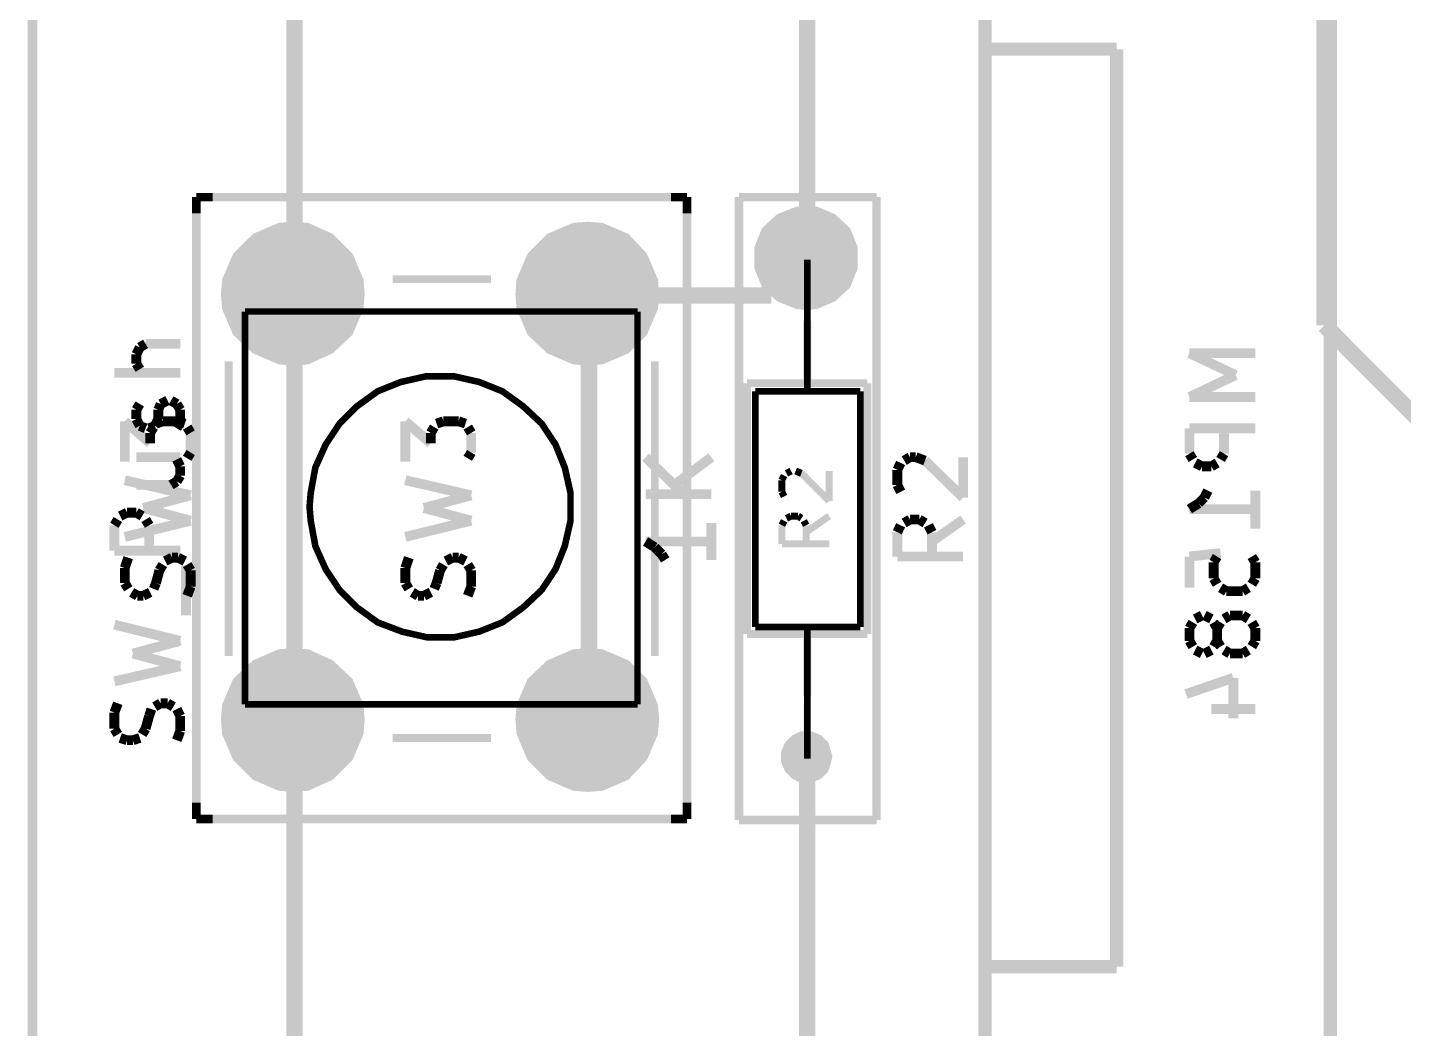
# Model space of a CAD drawing. Header units: millimetres. Extents: x 10 to 287, y 10 to 200.
# Drawn here: x 67.04 to 88.06, y 96.67 to 111.95 of the extents above; entities that cross this region are included whole.
import ezdxf

# ---------------------------------------------------------------- set-up
doc = ezdxf.new("R2010")
doc.units = ezdxf.units.MM
doc.layers.add('H', color=7, linetype='Continuous')
doc.layers.add('P', color=7, linetype='Continuous')

msp = doc.modelspace()

# ---------------------------------------------------------------- hatches: boundary and pattern name
at = {"layer": 'H', "linetype": 'Continuous'}
for points in [[(78.952, 107.703), (78.793, 107.703), (78.528, 107.827), (78.334, 108.021), (78.228, 108.285), (78.211, 108.426), (78.228, 108.585), (78.334, 108.832), (78.528, 109.044), (78.793, 109.149), (78.952, 109.167), (79.093, 109.149), (79.357, 109.044), (79.551, 108.832), (79.657, 108.585), (79.675, 108.426), (79.657, 108.285), (79.551, 108.021), (79.357, 107.827), (79.093, 107.703), (78.952, 107.703)], [(78.952, 107.703), (78.793, 107.703), (78.528, 107.827), (78.334, 108.021), (78.228, 108.285), (78.211, 108.426), (78.228, 108.585), (78.334, 108.832), (78.528, 109.044), (78.793, 109.149), (78.952, 109.167), (79.093, 109.149), (79.357, 109.044), (79.551, 108.832), (79.657, 108.585), (79.675, 108.426), (79.657, 108.285), (79.551, 108.021), (79.357, 107.827), (79.093, 107.703), (78.952, 107.703)], [(71.102, 106.839), (70.891, 106.856), (70.52, 107.015), (70.238, 107.297), (70.097, 107.668), (70.079, 107.879), (70.097, 108.091), (70.238, 108.462), (70.52, 108.726), (70.891, 108.885), (71.102, 108.903), (71.314, 108.885), (71.684, 108.726), (71.967, 108.462), (72.125, 108.091), (72.125, 107.879), (72.125, 107.668), (71.967, 107.297), (71.684, 107.015), (71.314, 106.856), (71.102, 106.839)], [(71.102, 106.839), (70.891, 106.856), (70.52, 107.015), (70.238, 107.297), (70.097, 107.668), (70.079, 107.879), (70.097, 108.091), (70.238, 108.462), (70.52, 108.726), (70.891, 108.885), (71.102, 108.903), (71.314, 108.885), (71.684, 108.726), (71.967, 108.462), (72.125, 108.091), (72.125, 107.879), (72.125, 107.668), (71.967, 107.297), (71.684, 107.015), (71.314, 106.856), (71.102, 106.839)], [(75.6, 106.839), (75.389, 106.856), (75.018, 107.015), (74.754, 107.297), (74.595, 107.668), (74.577, 107.879), (74.595, 108.091), (74.754, 108.462), (75.018, 108.726), (75.389, 108.885), (75.6, 108.903), (75.812, 108.885), (76.182, 108.726), (76.465, 108.462), (76.623, 108.091), (76.623, 107.879), (76.623, 107.668), (76.465, 107.297), (76.182, 107.015), (75.812, 106.856), (75.6, 106.839)], [(75.6, 106.839), (75.389, 106.856), (75.018, 107.015), (74.754, 107.297), (74.595, 107.668), (74.577, 107.879), (74.595, 108.091), (74.754, 108.462), (75.018, 108.726), (75.389, 108.885), (75.6, 108.903), (75.812, 108.885), (76.182, 108.726), (76.465, 108.462), (76.623, 108.091), (76.623, 107.879), (76.623, 107.668), (76.465, 107.297), (76.182, 107.015), (75.812, 106.856), (75.6, 106.839)], [(78.952, 108.109), (78.881, 108.109), (78.758, 108.162), (78.669, 108.25), (78.617, 108.373), (78.617, 108.426), (78.617, 108.497), (78.669, 108.62), (78.758, 108.708), (78.881, 108.744), (78.952, 108.761), (79.005, 108.744), (79.128, 108.708), (79.216, 108.62), (79.269, 108.497), (79.269, 108.426), (79.269, 108.373), (79.216, 108.25), (79.128, 108.162), (79.005, 108.109), (78.952, 108.109)], [(78.952, 108.109), (78.881, 108.109), (78.758, 108.162), (78.669, 108.25), (78.617, 108.373), (78.617, 108.426), (78.617, 108.497), (78.669, 108.62), (78.758, 108.708), (78.881, 108.744), (78.952, 108.761), (79.005, 108.744), (79.128, 108.708), (79.216, 108.62), (79.269, 108.497), (79.269, 108.426), (79.269, 108.373), (79.216, 108.25), (79.128, 108.162), (79.005, 108.109), (78.952, 108.109)], [(71.102, 107.35), (70.997, 107.35), (70.803, 107.438), (70.661, 107.58), (70.591, 107.774), (70.573, 107.879), (70.591, 107.985), (70.661, 108.179), (70.803, 108.32), (70.997, 108.391), (71.102, 108.409), (71.208, 108.391), (71.402, 108.32), (71.543, 108.179), (71.632, 107.985), (71.632, 107.879), (71.632, 107.774), (71.543, 107.58), (71.402, 107.438), (71.208, 107.35), (71.102, 107.35)], [(71.102, 107.35), (70.997, 107.35), (70.803, 107.438), (70.661, 107.58), (70.591, 107.774), (70.573, 107.879), (70.591, 107.985), (70.661, 108.179), (70.803, 108.32), (70.997, 108.391), (71.102, 108.409), (71.208, 108.391), (71.402, 108.32), (71.543, 108.179), (71.632, 107.985), (71.632, 107.879), (71.632, 107.774), (71.543, 107.58), (71.402, 107.438), (71.208, 107.35), (71.102, 107.35)], [(75.6, 107.35), (75.494, 107.35), (75.3, 107.438), (75.159, 107.58), (75.089, 107.774), (75.071, 107.879), (75.089, 107.985), (75.159, 108.179), (75.3, 108.32), (75.494, 108.391), (75.6, 108.409), (75.706, 108.391), (75.9, 108.32), (76.041, 108.179), (76.129, 107.985), (76.129, 107.879), (76.129, 107.774), (76.041, 107.58), (75.9, 107.438), (75.706, 107.35), (75.6, 107.35)], [(75.6, 107.35), (75.494, 107.35), (75.3, 107.438), (75.159, 107.58), (75.089, 107.774), (75.071, 107.879), (75.089, 107.985), (75.159, 108.179), (75.3, 108.32), (75.494, 108.391), (75.6, 108.409), (75.706, 108.391), (75.9, 108.32), (76.041, 108.179), (76.129, 107.985), (76.129, 107.879), (76.129, 107.774), (76.041, 107.58), (75.9, 107.438), (75.706, 107.35), (75.6, 107.35)], [(71.102, 100.348), (70.891, 100.365), (70.52, 100.524), (70.238, 100.806), (70.097, 101.159), (70.079, 101.371), (70.097, 101.582), (70.238, 101.953), (70.52, 102.235), (70.891, 102.394), (71.102, 102.411), (71.314, 102.394), (71.684, 102.235), (71.967, 101.953), (72.125, 101.582), (72.125, 101.371), (72.125, 101.159), (71.967, 100.806), (71.684, 100.524), (71.314, 100.365), (71.102, 100.348)], [(71.102, 100.348), (70.891, 100.365), (70.52, 100.524), (70.238, 100.806), (70.097, 101.159), (70.079, 101.371), (70.097, 101.582), (70.238, 101.953), (70.52, 102.235), (70.891, 102.394), (71.102, 102.411), (71.314, 102.394), (71.684, 102.235), (71.967, 101.953), (72.125, 101.582), (72.125, 101.371), (72.125, 101.159), (71.967, 100.806), (71.684, 100.524), (71.314, 100.365), (71.102, 100.348)], [(75.6, 100.348), (75.389, 100.365), (75.018, 100.524), (74.754, 100.806), (74.595, 101.159), (74.577, 101.371), (74.595, 101.582), (74.754, 101.953), (75.018, 102.235), (75.389, 102.394), (75.6, 102.411), (75.812, 102.394), (76.182, 102.235), (76.465, 101.953), (76.623, 101.582), (76.623, 101.371), (76.623, 101.159), (76.465, 100.806), (76.182, 100.524), (75.812, 100.365), (75.6, 100.348)], [(75.6, 100.348), (75.389, 100.365), (75.018, 100.524), (74.754, 100.806), (74.595, 101.159), (74.577, 101.371), (74.595, 101.582), (74.754, 101.953), (75.018, 102.235), (75.389, 102.394), (75.6, 102.411), (75.812, 102.394), (76.182, 102.235), (76.465, 101.953), (76.623, 101.582), (76.623, 101.371), (76.623, 101.159), (76.465, 100.806), (76.182, 100.524), (75.812, 100.365), (75.6, 100.348)], [(71.102, 100.842), (70.997, 100.859), (70.803, 100.93), (70.661, 101.088), (70.591, 101.265), (70.573, 101.371), (70.591, 101.494), (70.661, 101.671), (70.803, 101.812), (70.997, 101.9), (71.102, 101.9), (71.208, 101.9), (71.402, 101.812), (71.543, 101.671), (71.632, 101.494), (71.632, 101.371), (71.632, 101.265), (71.543, 101.088), (71.402, 100.93), (71.208, 100.859), (71.102, 100.842)], [(71.102, 100.842), (70.997, 100.859), (70.803, 100.93), (70.661, 101.088), (70.591, 101.265), (70.573, 101.371), (70.591, 101.494), (70.661, 101.671), (70.803, 101.812), (70.997, 101.9), (71.102, 101.9), (71.208, 101.9), (71.402, 101.812), (71.543, 101.671), (71.632, 101.494), (71.632, 101.371), (71.632, 101.265), (71.543, 101.088), (71.402, 100.93), (71.208, 100.859), (71.102, 100.842)], [(75.6, 100.842), (75.494, 100.859), (75.3, 100.93), (75.159, 101.088), (75.089, 101.265), (75.071, 101.371), (75.089, 101.494), (75.159, 101.671), (75.3, 101.812), (75.494, 101.9), (75.6, 101.9), (75.706, 101.9), (75.9, 101.812), (76.041, 101.671), (76.129, 101.494), (76.129, 101.371), (76.129, 101.265), (76.041, 101.088), (75.9, 100.93), (75.706, 100.859), (75.6, 100.842)], [(75.6, 100.842), (75.494, 100.859), (75.3, 100.93), (75.159, 101.088), (75.089, 101.265), (75.071, 101.371), (75.089, 101.494), (75.159, 101.671), (75.3, 101.812), (75.494, 101.9), (75.6, 101.9), (75.706, 101.9), (75.9, 101.812), (76.041, 101.671), (76.129, 101.494), (76.129, 101.371), (76.129, 101.265), (76.041, 101.088), (75.9, 100.93), (75.706, 100.859), (75.6, 100.842)], [(78.952, 100.489), (78.881, 100.489), (78.758, 100.542), (78.669, 100.63), (78.617, 100.736), (78.617, 100.806), (78.617, 100.877), (78.669, 101), (78.758, 101.088), (78.881, 101.141), (78.952, 101.141), (79.005, 101.141), (79.128, 101.088), (79.216, 101), (79.269, 100.877), (79.269, 100.806), (79.269, 100.736), (79.216, 100.63), (79.128, 100.542), (79.005, 100.489), (78.952, 100.489)], [(78.952, 100.489), (78.881, 100.489), (78.758, 100.542), (78.669, 100.63), (78.617, 100.736), (78.617, 100.806), (78.617, 100.877), (78.669, 101), (78.758, 101.088), (78.881, 101.141), (78.952, 101.141), (79.005, 101.141), (79.128, 101.088), (79.216, 101), (79.269, 100.877), (79.269, 100.806), (79.269, 100.736), (79.216, 100.63), (79.128, 100.542), (79.005, 100.489), (78.952, 100.489)]]:
    msp.add_hatch(color=256, dxfattribs=at).paths.add_polyline_path(points)

# ---------------------------------------------------------------- linework, layer by layer
at = {"layer": 'P'}
for points, const_width in [([(67.116, 79.269), (67.116, 129.946)], 0.15), ([(67.116, 79.269), (67.116, 129.946)], 0.15), ([(86.854, 120.65), (86.854, 107.403)], 0.25), ([(86.854, 120.65), (86.854, 107.403)], 0.25), ([(71.12, 119.451), (71.12, 107.862)], 0.25), ([(71.12, 119.451), (71.12, 107.862)], 0.25), ([(78.952, 118.886), (78.952, 108.409)], 0.25), ([(78.952, 118.886), (78.952, 108.409)], 0.25), ([(81.668, 118.269), (81.668, 90.964)], 0.2), ([(81.668, 118.269), (81.668, 111.619)], 0.2), ([(81.668, 118.269), (81.668, 90.964)], 0.2), ([(81.668, 118.269), (81.668, 111.619)], 0.2), ([(86.942, 114.9), (86.942, 92.798)], 0.2), ([(86.942, 114.9), (86.942, 92.798)], 0.2), ([(86.942, 114.9), (86.942, 92.798)], 0.2), ([(86.942, 114.9), (86.942, 92.798)], 0.2), ([(86.942, 114.9), (86.942, 92.798)], 0.2), ([(86.942, 114.9), (86.942, 92.798)], 0.2), ([(81.668, 111.619), (83.679, 111.619)], 0.2), ([(81.668, 111.619), (83.679, 111.619)], 0.2), ([(83.679, 111.619), (83.679, 97.614)], 0.2), ([(83.679, 111.619), (83.679, 97.614)], 0.2), ([(69.621, 109.361), (69.621, 109.114)], 0.132), ([(69.868, 109.361), (69.621, 109.361)], 0.132), ([(69.621, 109.361), (69.621, 109.114)], 0.132), ([(69.868, 109.361), (69.621, 109.361)], 0.132), ([(69.868, 109.361), (76.87, 109.361)], 0.132), ([(69.868, 109.361), (76.87, 109.361)], 0.132), ([(76.87, 109.361), (77.117, 109.361)], 0.132), ([(76.87, 109.361), (77.117, 109.361)], 0.132), ([(77.117, 109.361), (77.117, 109.114)], 0.132), ([(77.117, 109.361), (77.117, 109.114)], 0.132), ([(77.911, 109.361), (77.911, 99.854)], 0.132), ([(80.01, 109.361), (77.911, 109.361)], 0.132), ([(77.911, 109.361), (77.911, 99.854)], 0.132), ([(80.01, 109.361), (77.911, 109.361)], 0.132), ([(80.01, 99.854), (80.01, 109.361)], 0.132), ([(80.01, 99.854), (80.01, 109.361)], 0.132), ([(69.621, 100.118), (69.621, 109.114)], 0.132), ([(69.621, 100.118), (69.621, 109.114)], 0.132), ([(77.117, 109.114), (77.117, 100.118)], 0.132), ([(77.117, 109.114), (77.117, 100.118)], 0.132), ([(79.657, 108.444), (79.657, 108.585), (79.551, 108.85), (79.34, 109.044), (79.093, 109.149), (78.934, 109.167), (78.793, 109.149), (78.528, 109.044), (78.317, 108.85), (78.211, 108.585), (78.211, 108.444), (78.211, 108.285), (78.317, 108.021), (78.528, 107.827), (78.793, 107.721), (78.934, 107.703), (79.093, 107.721), (79.34, 107.827), (79.551, 108.021), (79.657, 108.285), (79.657, 108.444), (79.657, 108.444)], 0.132), ([(79.657, 108.444), (79.657, 108.585), (79.551, 108.85), (79.34, 109.044), (79.093, 109.149), (78.934, 109.167), (78.793, 109.149), (78.528, 109.044), (78.317, 108.85), (78.211, 108.585), (78.211, 108.444), (78.211, 108.285), (78.317, 108.021), (78.528, 107.827), (78.793, 107.721), (78.934, 107.703), (79.093, 107.721), (79.34, 107.827), (79.551, 108.021), (79.657, 108.285), (79.657, 108.444), (79.657, 108.444)], 0.132), ([(72.125, 107.879), (72.108, 108.091), (71.949, 108.462), (71.667, 108.744), (71.314, 108.903), (71.102, 108.92), (70.891, 108.903), (70.52, 108.744), (70.238, 108.462), (70.079, 108.091), (70.062, 107.879), (70.079, 107.668), (70.238, 107.297), (70.52, 107.033), (70.891, 106.874), (71.102, 106.856), (71.314, 106.874), (71.667, 107.033), (71.949, 107.297), (72.108, 107.668), (72.125, 107.879), (72.125, 107.879)], 0.132), ([(72.125, 107.879), (72.108, 108.091), (71.949, 108.462), (71.667, 108.744), (71.314, 108.903), (71.102, 108.92), (70.891, 108.903), (70.52, 108.744), (70.238, 108.462), (70.079, 108.091), (70.062, 107.879), (70.079, 107.668), (70.238, 107.297), (70.52, 107.033), (70.891, 106.874), (71.102, 106.856), (71.314, 106.874), (71.667, 107.033), (71.949, 107.297), (72.108, 107.668), (72.125, 107.879), (72.125, 107.879)], 0.132), ([(76.623, 107.879), (76.606, 108.091), (76.447, 108.462), (76.182, 108.744), (75.812, 108.903), (75.6, 108.92), (75.389, 108.903), (75.018, 108.744), (74.736, 108.462), (74.577, 108.091), (74.56, 107.879), (74.577, 107.668), (74.736, 107.297), (75.018, 107.033), (75.389, 106.874), (75.6, 106.856), (75.812, 106.874), (76.182, 107.033), (76.447, 107.297), (76.606, 107.668), (76.623, 107.879), (76.623, 107.879)], 0.132), ([(76.623, 107.879), (76.606, 108.091), (76.447, 108.462), (76.182, 108.744), (75.812, 108.903), (75.6, 108.92), (75.389, 108.903), (75.018, 108.744), (74.736, 108.462), (74.577, 108.091), (74.56, 107.879), (74.577, 107.668), (74.736, 107.297), (75.018, 107.033), (75.389, 106.874), (75.6, 106.856), (75.812, 106.874), (76.182, 107.033), (76.447, 107.297), (76.606, 107.668), (76.623, 107.879), (76.623, 107.879)], 0.132), ([(79.269, 108.444), (79.216, 108.62), (79.128, 108.708), (79.005, 108.761), (78.863, 108.761), (78.758, 108.708), (78.669, 108.62), (78.617, 108.497), (78.617, 108.373), (78.669, 108.25), (78.758, 108.162), (78.863, 108.109), (79.005, 108.109), (79.128, 108.162), (79.216, 108.25), (79.252, 108.373), (79.269, 108.444), (79.269, 108.444)], 0.132), ([(79.269, 108.444), (79.216, 108.62), (79.128, 108.708), (79.005, 108.761), (78.863, 108.761), (78.758, 108.708), (78.669, 108.62), (78.617, 108.497), (78.617, 108.373), (78.669, 108.25), (78.758, 108.162), (78.863, 108.109), (79.005, 108.109), (79.128, 108.162), (79.216, 108.25), (79.252, 108.373), (79.269, 108.444), (79.269, 108.444)], 0.132), ([(71.632, 107.879), (71.614, 107.985), (71.543, 108.179), (71.402, 108.32), (71.208, 108.409), (71.102, 108.409), (70.979, 108.409), (70.803, 108.32), (70.661, 108.179), (70.573, 107.985), (70.573, 107.879), (70.573, 107.774), (70.661, 107.58), (70.803, 107.438), (70.979, 107.368), (71.102, 107.35), (71.208, 107.368), (71.402, 107.438), (71.543, 107.58), (71.614, 107.774), (71.632, 107.879), (71.632, 107.879)], 0.132), ([(71.632, 107.879), (71.614, 107.985), (71.543, 108.179), (71.402, 108.32), (71.208, 108.409), (71.102, 108.409), (70.979, 108.409), (70.803, 108.32), (70.661, 108.179), (70.573, 107.985), (70.573, 107.879), (70.573, 107.774), (70.661, 107.58), (70.803, 107.438), (70.979, 107.368), (71.102, 107.35), (71.208, 107.368), (71.402, 107.438), (71.543, 107.58), (71.614, 107.774), (71.632, 107.879), (71.632, 107.879)], 0.132), ([(76.129, 107.879), (76.112, 107.985), (76.041, 108.179), (75.9, 108.32), (75.706, 108.409), (75.6, 108.409), (75.494, 108.409), (75.3, 108.32), (75.159, 108.179), (75.071, 107.985), (75.071, 107.879), (75.071, 107.774), (75.159, 107.58), (75.3, 107.438), (75.494, 107.368), (75.6, 107.35), (75.706, 107.368), (75.9, 107.438), (76.041, 107.58), (76.112, 107.774), (76.129, 107.879), (76.129, 107.879)], 0.132), ([(76.129, 107.879), (76.112, 107.985), (76.041, 108.179), (75.9, 108.32), (75.706, 108.409), (75.6, 108.409), (75.494, 108.409), (75.3, 108.32), (75.159, 108.179), (75.071, 107.985), (75.071, 107.879), (75.071, 107.774), (75.159, 107.58), (75.3, 107.438), (75.494, 107.368), (75.6, 107.35), (75.706, 107.368), (75.9, 107.438), (76.041, 107.58), (76.112, 107.774), (76.129, 107.879), (76.129, 107.879)], 0.132), ([(78.405, 107.862), (78.952, 108.409)], 0.25), ([(78.405, 107.862), (78.952, 108.409)], 0.25), ([(78.952, 108.409), (78.952, 106.398)], 0.1), ([(78.952, 108.409), (78.952, 106.398)], 0.1), ([(74.119, 108.109), (72.619, 108.109)], 0.12), ([(74.119, 108.109), (72.619, 108.109)], 0.12), ([(71.12, 107.862), (71.12, 101.371)], 0.25), ([(71.12, 107.862), (71.12, 101.371)], 0.25), ([(75.618, 102.782), (75.618, 107.862)], 0.25), ([(75.618, 107.862), (78.405, 107.862)], 0.25), ([(75.618, 102.782), (75.618, 107.862)], 0.25), ([(75.618, 107.862), (78.405, 107.862)], 0.25), ([(70.362, 107.615), (76.359, 107.615)], 0.1), ([(70.362, 101.618), (70.362, 107.615)], 0.1), ([(70.362, 107.615), (76.359, 107.615)], 0.1), ([(70.362, 101.618), (70.362, 107.615)], 0.1), ([(76.359, 107.615), (76.359, 104.616)], 0.1), ([(76.359, 107.615), (76.359, 104.616)], 0.1), ([(78.952, 107.474), (78.952, 106.521)], 0.12), ([(78.952, 107.474), (78.952, 106.521)], 0.12), ([(86.854, 107.403), (96.89, 97.367)], 0.25), ([(86.854, 107.403), (96.89, 97.367)], 0.25), ([(68.756, 107.068), (68.703, 106.962)], 0.15), ([(68.756, 107.068), (68.703, 106.962)], 0.15), ([(68.703, 106.962), (68.703, 106.821)], 0.15), ([(68.703, 106.962), (68.703, 106.821)], 0.15), ([(68.845, 107.121), (68.756, 107.068)], 0.15), ([(68.845, 107.121), (68.756, 107.068)], 0.15), ([(69.374, 107.121), (68.845, 107.121)], 0.15), ([(69.374, 107.121), (68.845, 107.121)], 0.15), ([(85.796, 106.98), (84.79, 106.98)], 0.15), ([(84.79, 106.98), (85.496, 106.645)], 0.15), ([(85.796, 106.98), (84.79, 106.98)], 0.15), ([(84.79, 106.98), (85.496, 106.645)], 0.15), ([(68.703, 106.821), (68.756, 106.733)], 0.15), ([(68.703, 106.821), (68.756, 106.733)], 0.15), ([(70.115, 106.856), (70.115, 102.358)], 0.12), ([(70.115, 106.856), (70.115, 102.358)], 0.12), ([(76.623, 102.358), (76.623, 106.856)], 0.12), ([(76.623, 102.358), (76.623, 106.856)], 0.12), ([(69.374, 106.68), (68.368, 106.68)], 0.15), ([(69.374, 106.68), (68.368, 106.68)], 0.15), ([(75.336, 104.634), (75.336, 104.846), (75.248, 105.234), (75.106, 105.586), (74.895, 105.904), (74.613, 106.168), (74.295, 106.398), (73.942, 106.539), (73.554, 106.627), (73.343, 106.627), (73.131, 106.627), (72.743, 106.539), (72.39, 106.398), (72.073, 106.168), (71.808, 105.904), (71.596, 105.586), (71.438, 105.234), (71.367, 104.846), (71.349, 104.634), (71.367, 104.422), (71.438, 104.034), (71.596, 103.681), (71.808, 103.364), (72.073, 103.099), (72.39, 102.87), (72.76, 102.729), (73.148, 102.641), (73.343, 102.641), (73.554, 102.641), (73.942, 102.729), (74.295, 102.87), (74.613, 103.099), (74.895, 103.364), (75.106, 103.681), (75.248, 104.034), (75.336, 104.422), (75.336, 104.634), (75.336, 104.634)], 0.1), ([(75.336, 104.634), (75.336, 104.846), (75.248, 105.234), (75.106, 105.586), (74.895, 105.904), (74.613, 106.168), (74.295, 106.398), (73.942, 106.539), (73.554, 106.627), (73.343, 106.627), (73.131, 106.627), (72.743, 106.539), (72.39, 106.398), (72.073, 106.168), (71.808, 105.904), (71.596, 105.586), (71.438, 105.234), (71.367, 104.846), (71.349, 104.634), (71.367, 104.422), (71.438, 104.034), (71.596, 103.681), (71.808, 103.364), (72.073, 103.099), (72.39, 102.87), (72.76, 102.729), (73.148, 102.641), (73.343, 102.641), (73.554, 102.641), (73.942, 102.729), (74.295, 102.87), (74.613, 103.099), (74.895, 103.364), (75.106, 103.681), (75.248, 104.034), (75.336, 104.422), (75.336, 104.634), (75.336, 104.634)], 0.1), ([(78.034, 106.521), (78.034, 102.694)], 0.12), ([(79.869, 106.521), (78.034, 106.521)], 0.12), ([(78.034, 106.521), (78.034, 102.694)], 0.12), ([(79.869, 106.521), (78.034, 106.521)], 0.12), ([(79.869, 102.694), (79.869, 106.521)], 0.12), ([(79.869, 102.694), (79.869, 106.521)], 0.12), ([(85.496, 106.645), (84.79, 106.31)], 0.15), ([(85.496, 106.645), (84.79, 106.31)], 0.15), ([(78.158, 106.398), (78.158, 102.799)], 0.1), ([(79.763, 106.398), (78.158, 106.398)], 0.1), ([(78.158, 106.398), (78.158, 102.799)], 0.1), ([(79.763, 106.398), (78.158, 106.398)], 0.1), ([(79.763, 102.799), (79.763, 106.398)], 0.1), ([(79.763, 102.799), (79.763, 106.398)], 0.1), ([(84.79, 106.31), (85.796, 106.31)], 0.15), ([(84.79, 106.31), (85.796, 106.31)], 0.15), ([(68.703, 106.116), (68.756, 106.204)], 0.15), ([(68.703, 106.116), (68.756, 106.204)], 0.15), ([(68.703, 105.974), (68.703, 106.116)], 0.15), ([(68.703, 105.974), (68.703, 106.116)], 0.15), ([(69.074, 106.204), (69.039, 106.116)], 0.15), ([(69.074, 106.204), (69.039, 106.116)], 0.15), ([(69.039, 106.116), (69.039, 105.974)], 0.15), ([(69.039, 106.116), (69.039, 105.974)], 0.15), ([(69.18, 106.257), (69.074, 106.204)], 0.15), ([(69.18, 106.257), (69.074, 106.204)], 0.15), ([(69.321, 106.204), (69.233, 106.257)], 0.15), ([(69.321, 106.204), (69.233, 106.257)], 0.15), ([(69.374, 106.116), (69.321, 106.204)], 0.15), ([(69.374, 106.116), (69.321, 106.204)], 0.15), ([(69.374, 105.922), (69.374, 106.116)], 0.15), ([(69.374, 105.922), (69.374, 106.116)], 0.15), ([(68.527, 105.322), (68.527, 105.939)], 0.15), ([(68.527, 105.939), (68.915, 105.604)], 0.15), ([(68.527, 105.322), (68.527, 105.939)], 0.15), ([(68.527, 105.939), (68.915, 105.604)], 0.15), ([(68.756, 105.869), (68.703, 105.974)], 0.15), ([(68.756, 105.869), (68.703, 105.974)], 0.15), ([(68.845, 105.833), (68.756, 105.869)], 0.15), ([(68.845, 105.833), (68.756, 105.869)], 0.15), ([(68.986, 105.869), (68.898, 105.833)], 0.15), ([(68.986, 105.869), (68.898, 105.833)], 0.15), ([(69.039, 105.974), (68.986, 105.869)], 0.15), ([(69.039, 105.974), (68.986, 105.869)], 0.15), ([(69.003, 105.904), (69.109, 105.939)], 0.15), ([(69.003, 105.904), (69.109, 105.939)], 0.15), ([(69.109, 105.939), (69.338, 105.939)], 0.15), ([(69.109, 105.939), (69.338, 105.939)], 0.15), ([(69.321, 105.833), (69.374, 105.922)], 0.15), ([(69.321, 105.833), (69.374, 105.922)], 0.15), ([(69.338, 105.939), (69.444, 105.904)], 0.15), ([(69.338, 105.939), (69.444, 105.904)], 0.15), ([(72.813, 105.322), (72.813, 105.939)], 0.15), ([(72.813, 105.939), (73.201, 105.604)], 0.15), ([(72.813, 105.322), (72.813, 105.939)], 0.15), ([(72.813, 105.939), (73.201, 105.604)], 0.15), ([(73.29, 105.904), (73.395, 105.939)], 0.15), ([(73.29, 105.904), (73.395, 105.939)], 0.15), ([(73.395, 105.939), (73.625, 105.939)], 0.15), ([(73.395, 105.939), (73.625, 105.939)], 0.15), ([(73.625, 105.939), (73.731, 105.904)], 0.15), ([(73.625, 105.939), (73.731, 105.904)], 0.15), ([(68.915, 105.763), (68.968, 105.851)], 0.15), ([(68.915, 105.763), (68.968, 105.851)], 0.15), ([(68.915, 105.604), (68.915, 105.763)], 0.15), ([(68.915, 105.604), (68.915, 105.763)], 0.15), ([(69.48, 105.851), (69.533, 105.763)], 0.15), ([(69.48, 105.851), (69.533, 105.763)], 0.15), ([(69.533, 105.763), (69.533, 105.463)], 0.15), ([(69.533, 105.763), (69.533, 105.463)], 0.15), ([(73.201, 105.763), (73.254, 105.851)], 0.15), ([(73.201, 105.763), (73.254, 105.851)], 0.15), ([(73.201, 105.604), (73.201, 105.763)], 0.15), ([(73.201, 105.604), (73.201, 105.763)], 0.15), ([(73.766, 105.851), (73.819, 105.763)], 0.15), ([(73.766, 105.851), (73.819, 105.763)], 0.15), ([(73.819, 105.763), (73.819, 105.463)], 0.15), ([(73.819, 105.763), (73.819, 105.463)], 0.15), ([(85.796, 105.833), (84.79, 105.833)], 0.15), ([(84.79, 105.833), (84.79, 105.445)], 0.15), ([(85.796, 105.833), (84.79, 105.833)], 0.15), ([(84.79, 105.833), (84.79, 105.445)], 0.15), ([(85.319, 105.445), (85.319, 105.833)], 0.15), ([(85.319, 105.445), (85.319, 105.833)], 0.15), ([(69.533, 105.463), (69.48, 105.375)], 0.15), ([(69.533, 105.463), (69.48, 105.375)], 0.15), ([(73.819, 105.463), (73.766, 105.375)], 0.15), ([(73.819, 105.463), (73.766, 105.375)], 0.15), ([(84.79, 105.445), (84.843, 105.357)], 0.15), ([(84.79, 105.445), (84.843, 105.357)], 0.15), ([(85.266, 105.357), (85.319, 105.445)], 0.15), ([(85.266, 105.357), (85.319, 105.445)], 0.15), ([(68.703, 105.392), (69.374, 105.392)], 0.15), ([(68.703, 105.392), (69.374, 105.392)], 0.15), ([(69.374, 105.251), (69.321, 105.357)], 0.15), ([(69.374, 105.251), (69.321, 105.357)], 0.15), ([(69.374, 105.11), (69.374, 105.251)], 0.15), ([(69.374, 105.11), (69.374, 105.251)], 0.15), ([(76.482, 105.392), (77.064, 104.828)], 0.15), ([(76.482, 105.392), (77.064, 104.828)], 0.15), ([(77.488, 105.392), (76.923, 104.969)], 0.15), ([(77.488, 105.392), (76.923, 104.969)], 0.15), ([(80.328, 105.198), (80.38, 105.304)], 0.15), ([(80.328, 105.198), (80.38, 105.304)], 0.15), ([(80.433, 105.339), (80.522, 105.392)], 0.15), ([(80.433, 105.339), (80.522, 105.392)], 0.15), ([(80.522, 105.392), (80.61, 105.392)], 0.15), ([(80.522, 105.392), (80.61, 105.392)], 0.15), ([(80.61, 105.392), (80.751, 105.339)], 0.15), ([(80.61, 105.392), (80.751, 105.339)], 0.15), ([(80.751, 105.339), (81.333, 104.775)], 0.15), ([(80.751, 105.339), (81.333, 104.775)], 0.15), ([(81.333, 104.775), (81.333, 105.392)], 0.15), ([(81.333, 104.775), (81.333, 105.392)], 0.15), ([(84.878, 105.304), (84.984, 105.251)], 0.15), ([(84.878, 105.304), (84.984, 105.251)], 0.15), ([(84.984, 105.251), (85.125, 105.251)], 0.15), ([(84.984, 105.251), (85.125, 105.251)], 0.15), ([(85.125, 105.251), (85.213, 105.304)], 0.15), ([(85.125, 105.251), (85.213, 105.304)], 0.15), ([(69.533, 104.81), (68.527, 105.04)], 0.15), ([(69.533, 104.81), (68.527, 105.04)], 0.15), ([(69.233, 104.969), (69.321, 105.022)], 0.15), ([(69.233, 104.969), (69.321, 105.022)], 0.15), ([(69.321, 105.022), (69.374, 105.11)], 0.15), ([(69.321, 105.022), (69.374, 105.11)], 0.15), ([(73.819, 104.81), (72.813, 105.04)], 0.15), ([(73.819, 104.81), (72.813, 105.04)], 0.15), ([(78.564, 105.04), (78.599, 105.11)], 0.108), ([(78.564, 105.04), (78.599, 105.11)], 0.108), ([(78.634, 105.145), (78.705, 105.181)], 0.108), ([(78.634, 105.145), (78.705, 105.181)], 0.108), ([(78.775, 105.181), (78.863, 105.145)], 0.108), ([(78.775, 105.181), (78.863, 105.145)], 0.108), ([(78.863, 105.145), (79.287, 104.722)], 0.108), ([(78.863, 105.145), (79.287, 104.722)], 0.108), ([(79.287, 104.722), (79.287, 105.181)], 0.108), ([(79.287, 104.722), (79.287, 105.181)], 0.108), ([(80.328, 104.969), (80.328, 105.198)], 0.15), ([(80.328, 104.969), (80.328, 105.198)], 0.15), ([(68.703, 104.969), (69.233, 104.969)], 0.15), ([(68.703, 104.969), (69.233, 104.969)], 0.15), ([(68.809, 104.616), (69.533, 104.81)], 0.15), ([(68.809, 104.616), (69.533, 104.81)], 0.15), ([(73.096, 104.616), (73.819, 104.81)], 0.15), ([(73.096, 104.616), (73.819, 104.81)], 0.15), ([(77.488, 104.828), (76.482, 104.828)], 0.15), ([(77.488, 104.828), (76.482, 104.828)], 0.15), ([(78.564, 104.863), (78.564, 105.04)], 0.108), ([(78.564, 104.863), (78.564, 105.04)], 0.108), ([(78.599, 104.793), (78.564, 104.863)], 0.108), ([(78.599, 104.793), (78.564, 104.863)], 0.108), ([(80.38, 104.863), (80.328, 104.969)], 0.15), ([(80.38, 104.863), (80.328, 104.969)], 0.15), ([(85.019, 104.775), (85.072, 104.881)], 0.15), ([(85.019, 104.775), (85.072, 104.881)], 0.15), ([(85.796, 104.299), (85.796, 104.881)], 0.15), ([(85.796, 104.299), (85.796, 104.881)], 0.15), ([(69.533, 104.422), (68.809, 104.616)], 0.15), ([(69.533, 104.422), (68.809, 104.616)], 0.15), ([(73.819, 104.422), (73.096, 104.616)], 0.15), ([(73.819, 104.422), (73.096, 104.616)], 0.15), ([(84.79, 104.599), (84.931, 104.687)], 0.15), ([(84.79, 104.599), (84.931, 104.687)], 0.15), ([(84.931, 104.687), (85.019, 104.775)], 0.15), ([(84.931, 104.687), (85.019, 104.775)], 0.15), ([(68.368, 104.352), (68.421, 104.44)], 0.15), ([(68.368, 104.352), (68.421, 104.44)], 0.15), ([(68.457, 104.493), (68.562, 104.546)], 0.15), ([(68.457, 104.493), (68.562, 104.546)], 0.15), ([(68.527, 104.175), (69.533, 104.422)], 0.15), ([(68.527, 104.175), (69.533, 104.422)], 0.15), ([(68.562, 104.546), (68.703, 104.546)], 0.15), ([(68.562, 104.546), (68.703, 104.546)], 0.15), ([(68.703, 104.546), (68.792, 104.493)], 0.15), ([(68.703, 104.546), (68.792, 104.493)], 0.15), ([(68.845, 104.44), (68.898, 104.352)], 0.15), ([(68.845, 104.44), (68.898, 104.352)], 0.15), ([(72.813, 104.175), (73.819, 104.422)], 0.15), ([(72.813, 104.175), (73.819, 104.422)], 0.15), ([(76.359, 104.616), (76.359, 101.618)], 0.1), ([(76.359, 104.616), (76.359, 101.618)], 0.1), ([(78.564, 104.352), (78.599, 104.422)], 0.108), ([(78.564, 104.352), (78.599, 104.422)], 0.108), ([(78.634, 104.458), (78.705, 104.493)], 0.108), ([(78.634, 104.458), (78.705, 104.493)], 0.108), ([(78.705, 104.493), (78.811, 104.493)], 0.108), ([(78.705, 104.493), (78.811, 104.493)], 0.108), ([(78.811, 104.493), (78.863, 104.458)], 0.108), ([(78.811, 104.493), (78.863, 104.458)], 0.108), ([(78.899, 104.422), (78.934, 104.352)], 0.108), ([(78.899, 104.422), (78.934, 104.352)], 0.108), ([(79.287, 104.493), (78.934, 104.246)], 0.108), ([(79.287, 104.493), (78.934, 104.246)], 0.108), ([(80.433, 104.387), (80.522, 104.44)], 0.15), ([(80.433, 104.387), (80.522, 104.44)], 0.15), ([(80.522, 104.44), (80.663, 104.44)], 0.15), ([(80.522, 104.44), (80.663, 104.44)], 0.15), ([(80.663, 104.44), (80.751, 104.387)], 0.15), ([(80.663, 104.44), (80.751, 104.387)], 0.15), ([(81.333, 104.44), (80.857, 104.105)], 0.15), ([(81.333, 104.44), (80.857, 104.105)], 0.15), ([(85.796, 104.599), (84.79, 104.599)], 0.15), ([(85.796, 104.599), (84.79, 104.599)], 0.15), ([(68.368, 103.964), (68.368, 104.352)], 0.15), ([(68.368, 103.964), (68.368, 104.352)], 0.15), ([(68.898, 104.352), (68.898, 103.964)], 0.15), ([(68.898, 104.352), (68.898, 103.964)], 0.15), ([(77.488, 104.387), (77.488, 103.823)], 0.15), ([(77.488, 104.387), (77.488, 103.823)], 0.15), ([(78.564, 104.069), (78.564, 104.352)], 0.108), ([(78.564, 104.069), (78.564, 104.352)], 0.108), ([(78.934, 104.352), (78.934, 104.069)], 0.108), ([(78.934, 104.352), (78.934, 104.069)], 0.108), ([(80.328, 104.246), (80.38, 104.352)], 0.15), ([(80.328, 104.246), (80.38, 104.352)], 0.15), ([(80.328, 103.875), (80.328, 104.246)], 0.15), ([(80.328, 103.875), (80.328, 104.246)], 0.15), ([(80.804, 104.352), (80.857, 104.246)], 0.15), ([(80.804, 104.352), (80.857, 104.246)], 0.15), ([(80.857, 104.246), (80.857, 103.875)], 0.15), ([(80.857, 104.246), (80.857, 103.875)], 0.15), ([(77.488, 104.105), (76.482, 104.105)], 0.15), ([(76.482, 104.105), (76.623, 104.017)], 0.15), ([(77.488, 104.105), (76.482, 104.105)], 0.15), ([(76.482, 104.105), (76.623, 104.017)], 0.15), ([(76.623, 104.017), (76.729, 103.911)], 0.15), ([(76.623, 104.017), (76.729, 103.911)], 0.15), ([(79.287, 104.069), (78.564, 104.069)], 0.108), ([(79.287, 104.069), (78.564, 104.069)], 0.108), ([(69.374, 103.964), (68.368, 103.964)], 0.15), ([(69.374, 103.964), (68.368, 103.964)], 0.15), ([(68.527, 103.699), (68.58, 103.858)], 0.15), ([(68.527, 103.699), (68.58, 103.858)], 0.15), ([(69.25, 103.858), (69.144, 103.805)], 0.15), ([(69.25, 103.858), (69.144, 103.805)], 0.15), ([(69.338, 103.858), (69.25, 103.858)], 0.15), ([(69.338, 103.858), (69.25, 103.858)], 0.15), ([(69.444, 103.805), (69.338, 103.858)], 0.15), ([(69.444, 103.805), (69.338, 103.858)], 0.15), ([(72.813, 103.699), (72.866, 103.858)], 0.15), ([(72.813, 103.699), (72.866, 103.858)], 0.15), ([(73.537, 103.858), (73.431, 103.805)], 0.15), ([(73.537, 103.858), (73.431, 103.805)], 0.15), ([(73.625, 103.858), (73.537, 103.858)], 0.15), ([(73.625, 103.858), (73.537, 103.858)], 0.15), ([(73.731, 103.805), (73.625, 103.858)], 0.15), ([(73.731, 103.805), (73.625, 103.858)], 0.15), ([(76.729, 103.911), (76.782, 103.823)], 0.15), ([(76.729, 103.911), (76.782, 103.823)], 0.15), ([(81.333, 103.875), (80.328, 103.875)], 0.15), ([(81.333, 103.875), (80.328, 103.875)], 0.15), ([(84.79, 103.875), (85.266, 103.928)], 0.15), ([(84.79, 103.875), (85.266, 103.928)], 0.15), ([(84.79, 103.399), (84.79, 103.875)], 0.15), ([(84.79, 103.399), (84.79, 103.875)], 0.15), ([(85.213, 103.875), (85.161, 103.787)], 0.15), ([(85.213, 103.875), (85.161, 103.787)], 0.15), ([(85.161, 103.787), (85.161, 103.54)], 0.15), ([(85.161, 103.787), (85.161, 103.54)], 0.15), ([(85.796, 103.787), (85.743, 103.875)], 0.15), ([(85.796, 103.787), (85.743, 103.875)], 0.15), ([(85.796, 103.54), (85.796, 103.787)], 0.15), ([(85.796, 103.54), (85.796, 103.787)], 0.15), ([(68.527, 103.47), (68.527, 103.699)], 0.15), ([(68.527, 103.47), (68.527, 103.699)], 0.15), ([(69.056, 103.664), (69.003, 103.47)], 0.15), ([(69.056, 103.664), (69.003, 103.47)], 0.15), ([(69.109, 103.752), (69.056, 103.664)], 0.15), ([(69.109, 103.752), (69.056, 103.664)], 0.15), ([(69.462, 102.976), (69.462, 103.734)], 0.15), ([(69.462, 102.976), (69.462, 103.734)], 0.15), ([(69.533, 103.664), (69.48, 103.752)], 0.15), ([(69.533, 103.664), (69.48, 103.752)], 0.15), ([(69.533, 103.417), (69.533, 103.664)], 0.15), ([(69.533, 103.417), (69.533, 103.664)], 0.15), ([(72.813, 103.47), (72.813, 103.699)], 0.15), ([(72.813, 103.47), (72.813, 103.699)], 0.15), ([(73.343, 103.664), (73.29, 103.47)], 0.15), ([(73.343, 103.664), (73.29, 103.47)], 0.15), ([(73.395, 103.752), (73.343, 103.664)], 0.15), ([(73.395, 103.752), (73.343, 103.664)], 0.15), ([(73.819, 103.664), (73.766, 103.752)], 0.15), ([(73.819, 103.664), (73.766, 103.752)], 0.15), ([(73.819, 103.417), (73.819, 103.664)], 0.15), ([(73.819, 103.417), (73.819, 103.664)], 0.15), ([(68.58, 103.382), (68.527, 103.47)], 0.15), ([(68.58, 103.382), (68.527, 103.47)], 0.15), ([(69.003, 103.47), (68.968, 103.382)], 0.15), ([(69.003, 103.47), (68.968, 103.382)], 0.15), ([(69.48, 103.276), (69.533, 103.417)], 0.15), ([(69.48, 103.276), (69.533, 103.417)], 0.15), ([(72.866, 103.382), (72.813, 103.47)], 0.15), ([(72.866, 103.382), (72.813, 103.47)], 0.15), ([(73.29, 103.47), (73.254, 103.382)], 0.15), ([(73.29, 103.47), (73.254, 103.382)], 0.15), ([(73.766, 103.276), (73.819, 103.417)], 0.15), ([(73.766, 103.276), (73.819, 103.417)], 0.15), ([(85.161, 103.54), (85.213, 103.452)], 0.15), ([(85.161, 103.54), (85.213, 103.452)], 0.15), ([(85.266, 103.399), (85.355, 103.346)], 0.15), ([(85.266, 103.399), (85.355, 103.346)], 0.15), ([(85.355, 103.346), (85.602, 103.346)], 0.15), ([(85.355, 103.346), (85.602, 103.346)], 0.15), ([(85.602, 103.346), (85.69, 103.399)], 0.15), ([(85.602, 103.346), (85.69, 103.399)], 0.15), ([(85.743, 103.452), (85.796, 103.54)], 0.15), ([(85.743, 103.452), (85.796, 103.54)], 0.15), ([(68.721, 103.276), (68.633, 103.329)], 0.15), ([(68.721, 103.276), (68.633, 103.329)], 0.15), ([(68.809, 103.276), (68.721, 103.276)], 0.15), ([(68.809, 103.276), (68.721, 103.276)], 0.15), ([(68.915, 103.329), (68.809, 103.276)], 0.15), ([(68.915, 103.329), (68.809, 103.276)], 0.15), ([(73.007, 103.276), (72.919, 103.329)], 0.15), ([(73.007, 103.276), (72.919, 103.329)], 0.15), ([(73.096, 103.276), (73.007, 103.276)], 0.15), ([(73.096, 103.276), (73.007, 103.276)], 0.15), ([(73.201, 103.329), (73.096, 103.276)], 0.15), ([(73.201, 103.329), (73.096, 103.276)], 0.15), ([(84.984, 102.976), (84.878, 102.923)], 0.15), ([(84.984, 102.976), (84.878, 102.923)], 0.15), ([(85.125, 102.923), (85.019, 102.976)], 0.15), ([(85.125, 102.923), (85.019, 102.976)], 0.15), ([(85.319, 102.923), (85.408, 102.976)], 0.15), ([(85.319, 102.923), (85.408, 102.976)], 0.15), ([(85.408, 102.976), (85.602, 102.976)], 0.15), ([(85.408, 102.976), (85.602, 102.976)], 0.15), ([(85.602, 102.976), (85.69, 102.923)], 0.15), ([(85.602, 102.976), (85.69, 102.923)], 0.15), ([(69.374, 102.588), (68.368, 102.835)], 0.15), ([(69.374, 102.588), (68.368, 102.835)], 0.15), ([(75.618, 101.371), (75.618, 102.782)], 0.25), ([(75.618, 101.371), (75.618, 102.782)], 0.25), ([(78.158, 102.799), (79.763, 102.799)], 0.1), ([(78.158, 102.799), (79.763, 102.799)], 0.1), ([(78.952, 100.789), (78.952, 102.799)], 0.1), ([(78.952, 100.789), (78.952, 102.799)], 0.1), ([(84.843, 102.87), (84.79, 102.782)], 0.15), ([(84.843, 102.87), (84.79, 102.782)], 0.15), ([(84.79, 102.782), (84.79, 102.588)], 0.15), ([(84.79, 102.782), (84.79, 102.588)], 0.15), ([(85.213, 102.782), (85.161, 102.87)], 0.15), ([(85.213, 102.782), (85.161, 102.87)], 0.15), ([(85.213, 102.782), (85.266, 102.87)], 0.15), ([(85.213, 102.782), (85.266, 102.87)], 0.15), ([(85.213, 102.588), (85.213, 102.782)], 0.15), ([(85.213, 102.588), (85.213, 102.782)], 0.15), ([(85.743, 102.87), (85.796, 102.782)], 0.15), ([(85.743, 102.87), (85.796, 102.782)], 0.15), ([(85.796, 102.782), (85.796, 102.588)], 0.15), ([(85.796, 102.782), (85.796, 102.588)], 0.15), ([(68.651, 102.394), (69.374, 102.588)], 0.15), ([(68.651, 102.394), (69.374, 102.588)], 0.15), ([(78.034, 102.694), (79.869, 102.694)], 0.12), ([(78.034, 102.694), (79.869, 102.694)], 0.12), ([(78.952, 101.741), (78.952, 102.694)], 0.12), ([(78.952, 101.741), (78.952, 102.694)], 0.12), ([(84.79, 102.588), (84.843, 102.5)], 0.15), ([(84.79, 102.588), (84.843, 102.5)], 0.15), ([(85.161, 102.5), (85.213, 102.588)], 0.15), ([(85.161, 102.5), (85.213, 102.588)], 0.15), ([(85.266, 102.5), (85.213, 102.588)], 0.15), ([(85.266, 102.5), (85.213, 102.588)], 0.15), ([(85.796, 102.588), (85.743, 102.5)], 0.15), ([(85.796, 102.588), (85.743, 102.5)], 0.15), ([(69.374, 102.2), (68.651, 102.394)], 0.15), ([(69.374, 102.2), (68.651, 102.394)], 0.15), ([(72.125, 101.388), (72.108, 101.6), (71.949, 101.97), (71.667, 102.235), (71.314, 102.394), (71.102, 102.411), (70.891, 102.394), (70.52, 102.235), (70.238, 101.97), (70.079, 101.6), (70.062, 101.388), (70.079, 101.177), (70.238, 100.806), (70.52, 100.524), (70.891, 100.365), (71.102, 100.348), (71.314, 100.365), (71.667, 100.524), (71.949, 100.806), (72.108, 101.177), (72.125, 101.388), (72.125, 101.388)], 0.132), ([(72.125, 101.388), (72.108, 101.6), (71.949, 101.97), (71.667, 102.235), (71.314, 102.394), (71.102, 102.411), (70.891, 102.394), (70.52, 102.235), (70.238, 101.97), (70.079, 101.6), (70.062, 101.388), (70.079, 101.177), (70.238, 100.806), (70.52, 100.524), (70.891, 100.365), (71.102, 100.348), (71.314, 100.365), (71.667, 100.524), (71.949, 100.806), (72.108, 101.177), (72.125, 101.388), (72.125, 101.388)], 0.132), ([(76.623, 101.388), (76.606, 101.6), (76.447, 101.97), (76.182, 102.235), (75.812, 102.394), (75.6, 102.411), (75.389, 102.394), (75.018, 102.235), (74.736, 101.97), (74.577, 101.6), (74.56, 101.388), (74.577, 101.177), (74.736, 100.806), (75.018, 100.524), (75.389, 100.365), (75.6, 100.348), (75.812, 100.365), (76.182, 100.524), (76.447, 100.806), (76.606, 101.177), (76.623, 101.388), (76.623, 101.388)], 0.132), ([(76.623, 101.388), (76.606, 101.6), (76.447, 101.97), (76.182, 102.235), (75.812, 102.394), (75.6, 102.411), (75.389, 102.394), (75.018, 102.235), (74.736, 101.97), (74.577, 101.6), (74.56, 101.388), (74.577, 101.177), (74.736, 100.806), (75.018, 100.524), (75.389, 100.365), (75.6, 100.348), (75.812, 100.365), (76.182, 100.524), (76.447, 100.806), (76.606, 101.177), (76.623, 101.388), (76.623, 101.388)], 0.132), ([(84.878, 102.447), (84.984, 102.394)], 0.15), ([(84.878, 102.447), (84.984, 102.394)], 0.15), ([(85.019, 102.394), (85.125, 102.447)], 0.15), ([(85.019, 102.394), (85.125, 102.447)], 0.15), ([(85.408, 102.394), (85.319, 102.447)], 0.15), ([(85.408, 102.394), (85.319, 102.447)], 0.15), ([(85.602, 102.394), (85.408, 102.394)], 0.15), ([(85.602, 102.394), (85.408, 102.394)], 0.15), ([(85.69, 102.447), (85.602, 102.394)], 0.15), ([(85.69, 102.447), (85.602, 102.394)], 0.15), ([(68.368, 101.97), (69.374, 102.2)], 0.15), ([(68.368, 101.97), (69.374, 102.2)], 0.15), ([(71.632, 101.388), (71.614, 101.494), (71.543, 101.688), (71.402, 101.829), (71.208, 101.9), (71.102, 101.918), (70.979, 101.9), (70.803, 101.829), (70.661, 101.688), (70.573, 101.494), (70.573, 101.388), (70.573, 101.283), (70.661, 101.088), (70.803, 100.947), (70.979, 100.859), (71.102, 100.859), (71.208, 100.859), (71.402, 100.947), (71.543, 101.088), (71.614, 101.283), (71.632, 101.388), (71.632, 101.388)], 0.132), ([(71.632, 101.388), (71.614, 101.494), (71.543, 101.688), (71.402, 101.829), (71.208, 101.9), (71.102, 101.918), (70.979, 101.9), (70.803, 101.829), (70.661, 101.688), (70.573, 101.494), (70.573, 101.388), (70.573, 101.283), (70.661, 101.088), (70.803, 100.947), (70.979, 100.859), (71.102, 100.859), (71.208, 100.859), (71.402, 100.947), (71.543, 101.088), (71.614, 101.283), (71.632, 101.388), (71.632, 101.388)], 0.132), ([(76.129, 101.388), (76.112, 101.494), (76.041, 101.688), (75.9, 101.829), (75.706, 101.9), (75.6, 101.918), (75.494, 101.9), (75.3, 101.829), (75.159, 101.688), (75.071, 101.494), (75.071, 101.388), (75.071, 101.283), (75.159, 101.088), (75.3, 100.947), (75.494, 100.859), (75.6, 100.859), (75.706, 100.859), (75.9, 100.947), (76.041, 101.088), (76.112, 101.283), (76.129, 101.388), (76.129, 101.388)], 0.132), ([(76.129, 101.388), (76.112, 101.494), (76.041, 101.688), (75.9, 101.829), (75.706, 101.9), (75.6, 101.918), (75.494, 101.9), (75.3, 101.829), (75.159, 101.688), (75.071, 101.494), (75.071, 101.388), (75.071, 101.283), (75.159, 101.088), (75.3, 100.947), (75.494, 100.859), (75.6, 100.859), (75.706, 100.859), (75.9, 100.947), (76.041, 101.088), (76.112, 101.283), (76.129, 101.388), (76.129, 101.388)], 0.132), ([(84.737, 101.776), (85.46, 102.023)], 0.15), ([(84.737, 101.776), (85.46, 102.023)], 0.15), ([(85.46, 102.023), (85.46, 101.406)], 0.15), ([(85.46, 102.023), (85.46, 101.406)], 0.15), ([(68.368, 101.494), (68.421, 101.635)], 0.15), ([(68.368, 101.494), (68.421, 101.635)], 0.15), ([(68.368, 101.247), (68.368, 101.494)], 0.15), ([(68.368, 101.247), (68.368, 101.494)], 0.15), ([(68.933, 101.547), (68.898, 101.441)], 0.15), ([(68.933, 101.547), (68.898, 101.441)], 0.15), ([(69.074, 101.635), (68.986, 101.582)], 0.15), ([(69.074, 101.635), (68.986, 101.582)], 0.15), ([(69.18, 101.635), (69.074, 101.635)], 0.15), ([(69.18, 101.635), (69.074, 101.635)], 0.15), ([(69.268, 101.582), (69.18, 101.635)], 0.15), ([(69.268, 101.582), (69.18, 101.635)], 0.15), ([(69.374, 101.441), (69.321, 101.547)], 0.15), ([(69.374, 101.441), (69.321, 101.547)], 0.15), ([(76.359, 101.618), (70.362, 101.618)], 0.1), ([(76.359, 101.618), (70.362, 101.618)], 0.1), ([(79.005, 100.789), (78.899, 100.789)], 1.678), ([(79.005, 100.789), (78.899, 100.789)], 1.678), ([(85.125, 101.547), (85.796, 101.547)], 0.15), ([(85.125, 101.547), (85.796, 101.547)], 0.15), ([(68.421, 101.159), (68.368, 101.247)], 0.15), ([(68.421, 101.159), (68.368, 101.247)], 0.15), ([(68.845, 101.247), (68.792, 101.159)], 0.15), ([(68.845, 101.247), (68.792, 101.159)], 0.15), ([(68.898, 101.441), (68.845, 101.247)], 0.15), ([(68.898, 101.441), (68.845, 101.247)], 0.15), ([(69.374, 101.212), (69.374, 101.441)], 0.15), ([(69.374, 101.212), (69.374, 101.441)], 0.15), ([(71.12, 101.371), (71.12, 89.782)], 0.25), ([(71.12, 101.371), (71.12, 89.782)], 0.25), ([(68.562, 101.071), (68.457, 101.106)], 0.15), ([(68.562, 101.071), (68.457, 101.106)], 0.15), ([(68.651, 101.071), (68.562, 101.071)], 0.15), ([(68.651, 101.071), (68.562, 101.071)], 0.15), ([(68.756, 101.106), (68.651, 101.071)], 0.15), ([(68.756, 101.106), (68.651, 101.071)], 0.15), ([(69.321, 101.071), (69.374, 101.212)], 0.15), ([(69.321, 101.071), (69.374, 101.212)], 0.15), ([(72.619, 101.106), (74.119, 101.106)], 0.12), ([(72.619, 101.106), (74.119, 101.106)], 0.12), ([(79.269, 100.824), (79.216, 101), (79.128, 101.088), (79.005, 101.141), (78.863, 101.141), (78.758, 101.088), (78.669, 101), (78.617, 100.877), (78.617, 100.753), (78.669, 100.63), (78.758, 100.542), (78.863, 100.489), (79.005, 100.489), (79.128, 100.542), (79.216, 100.63), (79.252, 100.753), (79.269, 100.824), (79.269, 100.824)], 0.132), ([(79.269, 100.824), (79.216, 101), (79.128, 101.088), (79.005, 101.141), (78.863, 101.141), (78.758, 101.088), (78.669, 101), (78.617, 100.877), (78.617, 100.753), (78.669, 100.63), (78.758, 100.542), (78.863, 100.489), (79.005, 100.489), (79.128, 100.542), (79.216, 100.63), (79.252, 100.753), (79.269, 100.824), (79.269, 100.824)], 0.132), ([(78.952, 100.789), (78.952, 99.801)], 0.25), ([(78.952, 100.789), (78.952, 99.801)], 0.25), ([(69.621, 100.118), (69.621, 99.871)], 0.132), ([(69.621, 100.118), (69.621, 99.871)], 0.132), ([(77.117, 100.118), (77.117, 99.871)], 0.132), ([(77.117, 100.118), (77.117, 99.871)], 0.132), ([(69.621, 99.871), (69.868, 99.871)], 0.132), ([(69.621, 99.871), (69.868, 99.871)], 0.132), ([(76.87, 99.871), (69.868, 99.871)], 0.132), ([(76.87, 99.871), (69.868, 99.871)], 0.132), ([(77.117, 99.871), (76.87, 99.871)], 0.132), ([(77.117, 99.871), (76.87, 99.871)], 0.132), ([(77.911, 99.854), (80.01, 99.854)], 0.132), ([(77.911, 99.854), (80.01, 99.854)], 0.132), ([(78.952, 99.801), (78.952, 90.329)], 0.25), ([(78.952, 99.801), (78.952, 90.329)], 0.25), ([(83.679, 97.614), (81.668, 97.614)], 0.2), ([(81.668, 97.614), (81.668, 90.964)], 0.2), ([(83.679, 97.614), (81.668, 97.614)], 0.2), ([(81.668, 97.614), (81.668, 90.964)], 0.2)]:
    msp.add_lwpolyline(points, dxfattribs=dict(at, const_width=const_width))

doc.saveas('drawing.dxf')
